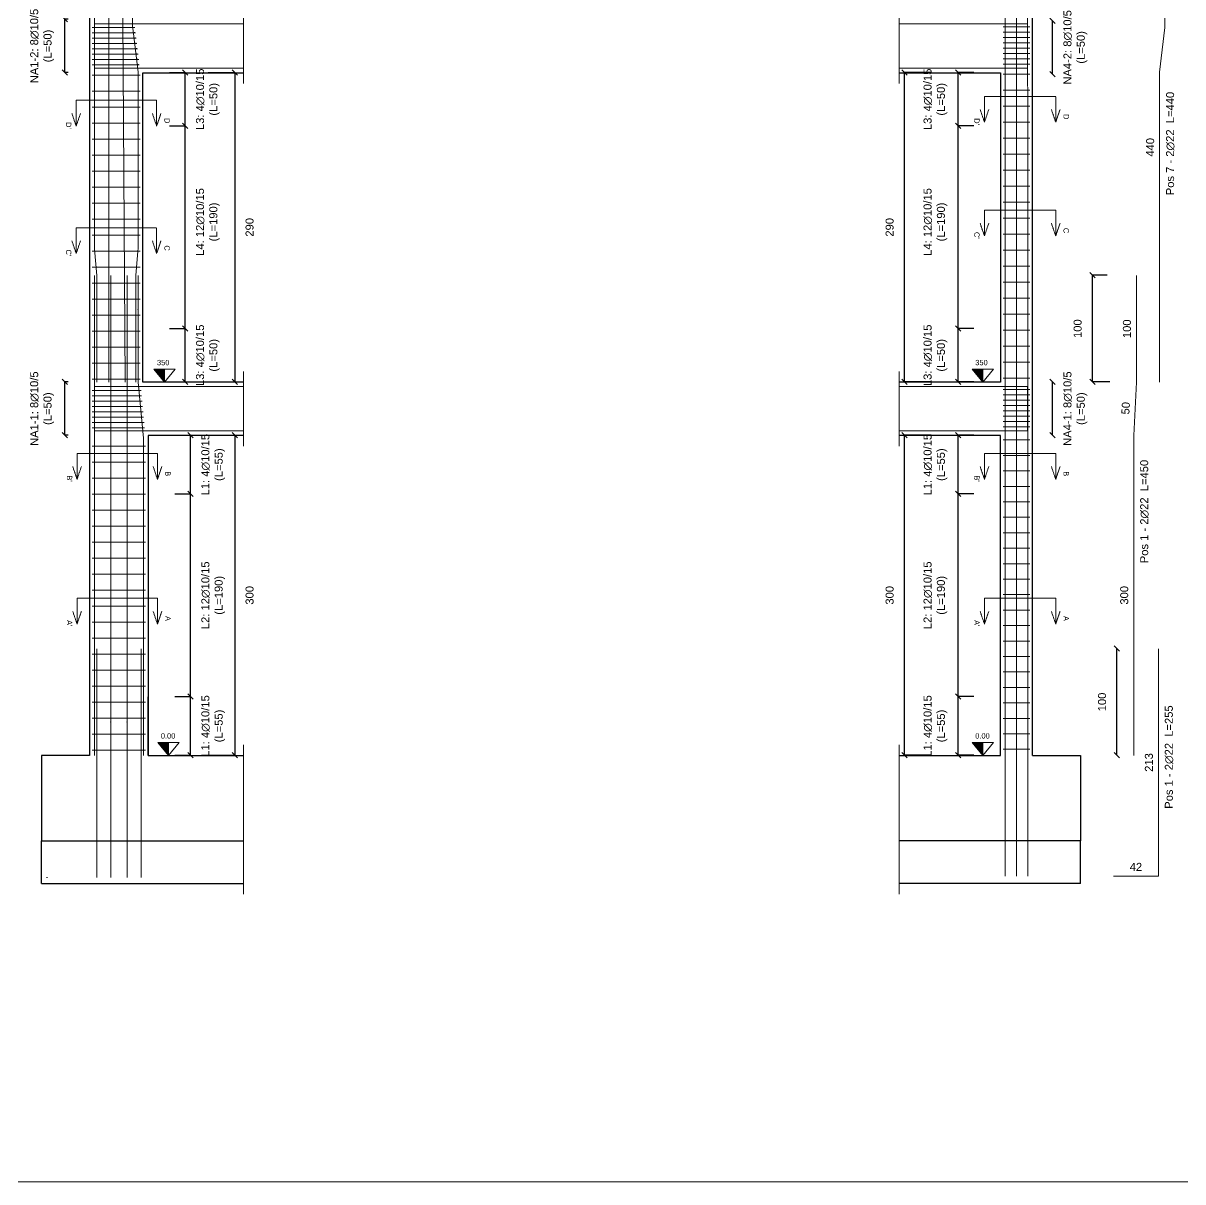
# Model space of a CAD drawing. Header units: millimetres. Extents: x -455371 to 117772, y -78417 to 116564.
# Drawn here: x -335922 to -325054, y 47891 to 58753 of the extents above; entities that cross this region are included whole.
import ezdxf

# ---------------------------------------------------------------- set-up
doc = ezdxf.new("R2010")
doc.units = ezdxf.units.MM
doc.linetypes.add('ACAD_ISO02W100', pattern=[15, 12, -3])
doc.layers.get('0').update_dxf_attribs({"color": 255})
for name, color, linetype, lineweight in [('armature', 5, 'Continuous', 18), ('Cls', 7, 'Continuous', 25), ('quote', 5, 'Continuous', 15), ('Scritte', 7, 'Continuous', 15), ('staffe', 10, 'Continuous', 15), ('tratteggio 1 a 50', 230, 'ACAD_ISO02W100', 15)]:
    doc.layers.add(name, color=color, linetype=linetype, lineweight=lineweight)
doc.layers.add('RETINI', color=253, linetype='Continuous')
doc.styles.get("Standard").update_dxf_attribs({"font": 'arial.ttf'})
doc.dimstyles.new('per distinte 1 a 50', dxfattribs={"dimtxt": 75, "dimasz": 150, "dimexe": 0.18, "dimexo": 250, "dimgap": 50, "dimtad": 1, "dimdec": 0, "dimlfac": 0.1, "dimzin": 0, "dimdsep": 46, "dimtxsty": 'Standard', "dimblk": 'NONE', "dimcen": 0, "dimse1": 1, "dimse2": 1, "dimsd1": 1, "dimsd2": 1, "dimadec": 0, "dimazin": 0, "dimtfac": 1, "dimtdec": 0, "dimtix": 1, "dimtofl": 0, "dimtmove": 0, "dimatfit": 3, "dimldrblk": 'NONE', "dimfxl": 250, "dimfxlon": 1, "dimtolj": 1, "dimtzin": 0, "dimarcsym": 2})
doc.dimstyles.new('scala1 a 50', dxfattribs={"dimtxt": 75, "dimasz": 50, "dimexe": 0.18, "dimexo": 250, "dimgap": 100, "dimtad": 2, "dimdec": 0, "dimlfac": 0.1, "dimzin": 0, "dimdsep": 46, "dimtxsty": 'Standard', "dimblk": 'OBLIQUE', "dimcen": -100, "dimadec": 0, "dimazin": 0, "dimtfac": 1, "dimtdec": 0, "dimtofl": 0, "dimtmove": 0, "dimatfit": 3, "dimfxl": 250, "dimfxlon": 1, "dimtolj": 1, "dimtzin": 0, "dimarcsym": 0})

# ---------------------------------------------------------------- blocks, each defined once
blk = doc.blocks.new('*D1590')
at = {"layer": 'Defpoints', "color": 0, "transparency": 16777216}
for p in [(-325283, 52889), (-325283, 50756), (-325283, 50756)]:
    blk.add_point(p, dxfattribs=at)
at = {"layer": 'quote', "color": 0, "transparency": 16777216, "insert": (-325371, 51822), "char_height": 75, "attachment_point": 5, "rotation": 90}
blk.add_mtext('\\A1;213', dxfattribs=at)
blk = doc.blocks.new('_None')
blk = doc.blocks.new('*D1591')
at = {"layer": 'Defpoints', "color": 0, "transparency": 16777216}
for p in [(-325703, 50756), (-325283, 50756), (-325283, 50756)]:
    blk.add_point(p, dxfattribs=at)
at = {"layer": 'quote', "color": 0, "transparency": 16777216, "insert": (-325493, 50843), "char_height": 75, "attachment_point": 5}
blk.add_mtext('\\A1;42', dxfattribs=at)
blk = doc.blocks.new('*D1560')
at = {"layer": 'Defpoints', "color": 0, "transparency": 16777216}
for p in [(-325513, 54889), (-325513, 51889), (-325513, 51889)]:
    blk.add_point(p, dxfattribs=at)
at = {"layer": 'quote', "color": 0, "transparency": 16777216, "insert": (-325602, 53389), "char_height": 75, "attachment_point": 5, "rotation": 90}
blk.add_mtext('\\A1;300', dxfattribs=at)
blk = doc.blocks.new('*D1562')
at = {"layer": 'Defpoints', "color": 0, "transparency": 16777216}
for p in [(-325271, 59789), (-325271, 55389), (-325271, 55389)]:
    blk.add_point(p, dxfattribs=at)
at = {"layer": 'quote', "color": 0, "transparency": 16777216, "insert": (-325359, 57589), "char_height": 75, "attachment_point": 5, "rotation": 90}
blk.add_mtext('\\A1;440', dxfattribs=at)
blk = doc.blocks.new('_Oblique')
at = {"color": 0, "linetype": 'ByBlock', "lineweight": -2}
blk.add_line((-0.5, -0.5), (0.5, 0.5), dxfattribs=at)
blk = doc.blocks.new('*D1608')
at = {"layer": 'Defpoints', "color": 0, "transparency": 16777216}
for p in [(-325901, 56389), (-325513, 56389), (-325488, 55389)]:
    blk.add_point(p, dxfattribs=at)
at = {"layer": 'quote', "color": 0, "lineweight": -2, "transparency": 16777216}
for p, q in [((-325763, 56389), (-325901, 56389)), ((-325901, 55389), (-325901, 56389)), ((-325738, 55389), (-325901, 55389))]:
    blk.add_line(p, q, dxfattribs=at)
at = {"layer": 'quote', "color": 0, "lineweight": -2, "transparency": 16777216, "xscale": 50, "yscale": 50, "zscale": 50}
for p, rotation in [((-325901, 56389), 90), ((-325901, 55389), 270)]:
    blk.add_blockref('_Oblique', p, dxfattribs=dict(at, rotation=rotation))
at = {"layer": 'quote', "color": 0, "transparency": 16777216, "insert": (-326039, 55889), "char_height": 75, "attachment_point": 5, "rotation": 90}
blk.add_mtext('\\A1;100', dxfattribs=at)
blk = doc.blocks.new('*D1652')
at = {"layer": 'Defpoints', "color": 0, "transparency": 16777216}
for p in [(-334800, 58289), (-334800, 55389), (-333938, 55389)]:
    blk.add_point(p, dxfattribs=at)
at = {"layer": 'quote', "color": 0, "lineweight": -2, "transparency": 16777216}
for p, q in [((-334188, 58289), (-333938, 58289)), ((-333938, 58289), (-333938, 55389)), ((-334188, 55389), (-333938, 55389))]:
    blk.add_line(p, q, dxfattribs=at)
at = {"layer": 'quote', "color": 0, "lineweight": -2, "transparency": 16777216, "xscale": 50, "yscale": 50, "zscale": 50}
for p, rotation in [((-333938, 58289), 90), ((-333938, 55389), 270)]:
    blk.add_blockref('_Oblique', p, dxfattribs=dict(at, rotation=rotation))
at = {"layer": 'quote', "color": 0, "transparency": 16777216, "insert": (-333800, 56839), "char_height": 75, "attachment_point": 5, "rotation": 90}
blk.add_mtext('\\A1;290', dxfattribs=at)
blk = doc.blocks.new('*D1653')
at = {"layer": 'Defpoints', "color": 0, "transparency": 16777216}
for p in [(-334750, 54889), (-334750, 51889), (-333939, 51889)]:
    blk.add_point(p, dxfattribs=at)
at = {"layer": 'quote', "color": 0, "lineweight": -2, "transparency": 16777216}
for p, q in [((-334189, 54889), (-333938, 54889)), ((-333939, 54889), (-333939, 51889)), ((-334189, 51889), (-333938, 51889))]:
    blk.add_line(p, q, dxfattribs=at)
at = {"layer": 'quote', "color": 0, "lineweight": -2, "transparency": 16777216, "xscale": 50, "yscale": 50, "zscale": 50}
for p, rotation in [((-333939, 54889), 90), ((-333939, 51889), 270)]:
    blk.add_blockref('_Oblique', p, dxfattribs=dict(at, rotation=rotation))
at = {"layer": 'quote', "color": 0, "transparency": 16777216, "insert": (-333800, 53389), "char_height": 75, "attachment_point": 5, "rotation": 90}
blk.add_mtext('\\A1;300', dxfattribs=at)
blk = doc.blocks.new('*D1664')
at = {"layer": 'Defpoints', "color": 0, "transparency": 16777216}
for p in [(-327663, 58289), (-326763, 58289), (-326763, 55389)]:
    blk.add_point(p, dxfattribs=at)
at = {"layer": 'quote', "color": 0, "lineweight": -2, "transparency": 16777216}
for p, q in [((-327413, 58289), (-327663, 58289)), ((-327663, 55389), (-327663, 58289)), ((-327413, 55389), (-327663, 55389))]:
    blk.add_line(p, q, dxfattribs=at)
at = {"layer": 'quote', "color": 0, "lineweight": -2, "transparency": 16777216, "xscale": 50, "yscale": 50, "zscale": 50}
for p, rotation in [((-327663, 58289), 90), ((-327663, 55389), 270)]:
    blk.add_blockref('_Oblique', p, dxfattribs=dict(at, rotation=rotation))
at = {"layer": 'quote', "color": 0, "transparency": 16777216, "insert": (-327801, 56839), "char_height": 75, "attachment_point": 5, "rotation": 90}
blk.add_mtext('\\A1;290', dxfattribs=at)
blk = doc.blocks.new('*D1665')
at = {"layer": 'Defpoints', "color": 0, "transparency": 16777216}
for p in [(-327663, 54889), (-326763, 54889), (-326763, 51889)]:
    blk.add_point(p, dxfattribs=at)
at = {"layer": 'quote', "color": 0, "lineweight": -2, "transparency": 16777216}
for p, q in [((-327413, 54889), (-327663, 54889)), ((-327663, 51889), (-327663, 54889)), ((-327413, 51889), (-327663, 51889))]:
    blk.add_line(p, q, dxfattribs=at)
at = {"layer": 'quote', "color": 0, "lineweight": -2, "transparency": 16777216, "xscale": 50, "yscale": 50, "zscale": 50}
for p, rotation in [((-327663, 54889), 90), ((-327663, 51889), 270)]:
    blk.add_blockref('_Oblique', p, dxfattribs=dict(at, rotation=rotation))
at = {"layer": 'quote', "color": 0, "transparency": 16777216, "insert": (-327801, 53389), "char_height": 75, "attachment_point": 5, "rotation": 90}
blk.add_mtext('\\A1;300', dxfattribs=at)
blk = doc.blocks.new('*D1702')
at = {"layer": 'Defpoints', "color": 0, "transparency": 16777216}
for p in [(-327159, 52439), (-326763, 52439), (-326763, 51889)]:
    blk.add_point(p, dxfattribs=at)
at = {"layer": 'quote', "color": 0, "lineweight": -2, "transparency": 16777216}
for p, q in [((-327013, 52439), (-327159, 52439)), ((-327159, 51889), (-327159, 52439)), ((-327013, 51889), (-327159, 51889))]:
    blk.add_line(p, q, dxfattribs=at)
at = {"layer": 'quote', "color": 0, "lineweight": -2, "transparency": 16777216, "xscale": 50, "yscale": 50, "zscale": 50}
for p, rotation in [((-327159, 52439), 90), ((-327159, 51889), 270)]:
    blk.add_blockref('_Oblique', p, dxfattribs=dict(at, rotation=rotation))
at = {"layer": 'quote', "color": 0, "transparency": 16777216, "insert": (-327372, 52164), "char_height": 75, "attachment_point": 5, "rotation": 90}
blk.add_mtext('\\A1;L1: {\\A0;4∅10/15} \\P(L=55)', dxfattribs=at)
blk = doc.blocks.new('*D1691')
at = {"layer": 'Defpoints', "color": 0, "transparency": 16777216}
for p in [(-327159, 54339), (-326763, 54339), (-326763, 52439)]:
    blk.add_point(p, dxfattribs=at)
at = {"layer": 'quote', "color": 0, "lineweight": -2, "transparency": 16777216}
for p, q in [((-327013, 54339), (-327159, 54339)), ((-327159, 52439), (-327159, 54339)), ((-327013, 52439), (-327159, 52439))]:
    blk.add_line(p, q, dxfattribs=at)
at = {"layer": 'quote', "color": 0, "lineweight": -2, "transparency": 16777216, "xscale": 50, "yscale": 50, "zscale": 50}
for p, rotation in [((-327159, 54339), 90), ((-327159, 52439), 270)]:
    blk.add_blockref('_Oblique', p, dxfattribs=dict(at, rotation=rotation))
at = {"layer": 'quote', "color": 0, "transparency": 16777216, "insert": (-327372, 53389), "char_height": 75, "attachment_point": 5, "rotation": 90}
blk.add_mtext('\\A1;L2: {\\A0;12∅10/15} \\P(L=190)', dxfattribs=at)
blk = doc.blocks.new('*D1692')
at = {"layer": 'Defpoints', "color": 0, "transparency": 16777216}
for p in [(-327159, 54889), (-326763, 54889), (-326763, 54339)]:
    blk.add_point(p, dxfattribs=at)
at = {"layer": 'quote', "color": 0, "lineweight": -2, "transparency": 16777216}
for p, q in [((-327013, 54889), (-327159, 54889)), ((-327159, 54339), (-327159, 54889)), ((-327013, 54339), (-327159, 54339))]:
    blk.add_line(p, q, dxfattribs=at)
at = {"layer": 'quote', "color": 0, "lineweight": -2, "transparency": 16777216, "xscale": 50, "yscale": 50, "zscale": 50}
for p, rotation in [((-327159, 54889), 90), ((-327159, 54339), 270)]:
    blk.add_blockref('_Oblique', p, dxfattribs=dict(at, rotation=rotation))
at = {"layer": 'quote', "color": 0, "transparency": 16777216, "insert": (-327372, 54614), "char_height": 75, "attachment_point": 5, "rotation": 90}
blk.add_mtext('\\A1;L1: {\\A0;4∅10/15} \\P(L=55)', dxfattribs=at)
blk = doc.blocks.new('*D1696')
at = {"layer": 'Defpoints', "color": 0, "transparency": 16777216}
for p in [(-327159, 55889), (-326763, 55889), (-326763, 55389)]:
    blk.add_point(p, dxfattribs=at)
at = {"layer": 'quote', "color": 0, "lineweight": -2, "transparency": 16777216}
for p, q in [((-327013, 55889), (-327159, 55889)), ((-327159, 55389), (-327159, 55889)), ((-327013, 55389), (-327159, 55389))]:
    blk.add_line(p, q, dxfattribs=at)
at = {"layer": 'quote', "color": 0, "lineweight": -2, "transparency": 16777216, "xscale": 50, "yscale": 50, "zscale": 50}
for p, rotation in [((-327159, 55889), 90), ((-327159, 55389), 270)]:
    blk.add_blockref('_Oblique', p, dxfattribs=dict(at, rotation=rotation))
at = {"layer": 'quote', "color": 0, "transparency": 16777216, "insert": (-327372, 55639), "char_height": 75, "attachment_point": 5, "rotation": 90}
blk.add_mtext('\\A1;L3: {\\A0;4∅10/15} \\P(L=50)', dxfattribs=at)
blk = doc.blocks.new('*D1697')
at = {"layer": 'Defpoints', "color": 0, "transparency": 16777216}
for p in [(-327159, 57789), (-326763, 57789), (-326763, 55889)]:
    blk.add_point(p, dxfattribs=at)
at = {"layer": 'quote', "color": 0, "lineweight": -2, "transparency": 16777216}
for p, q in [((-327013, 57789), (-327159, 57789)), ((-327159, 55889), (-327159, 57789)), ((-327013, 55889), (-327159, 55889))]:
    blk.add_line(p, q, dxfattribs=at)
at = {"layer": 'quote', "color": 0, "lineweight": -2, "transparency": 16777216, "xscale": 50, "yscale": 50, "zscale": 50}
for p, rotation in [((-327159, 57789), 90), ((-327159, 55889), 270)]:
    blk.add_blockref('_Oblique', p, dxfattribs=dict(at, rotation=rotation))
at = {"layer": 'quote', "color": 0, "transparency": 16777216, "insert": (-327372, 56889), "char_height": 75, "attachment_point": 5, "rotation": 90}
blk.add_mtext('\\A1;L4: {\\A0;12∅10/15} \\P(L=190)', dxfattribs=at)
blk = doc.blocks.new('*D1698')
at = {"layer": 'Defpoints', "color": 0, "transparency": 16777216}
for p in [(-327159, 58289), (-326763, 58289), (-326763, 57789)]:
    blk.add_point(p, dxfattribs=at)
at = {"layer": 'quote', "color": 0, "lineweight": -2, "transparency": 16777216}
for p, q in [((-327013, 58289), (-327159, 58289)), ((-327159, 57789), (-327159, 58289)), ((-327013, 57789), (-327159, 57789))]:
    blk.add_line(p, q, dxfattribs=at)
at = {"layer": 'quote', "color": 0, "lineweight": -2, "transparency": 16777216, "xscale": 50, "yscale": 50, "zscale": 50}
for p, rotation in [((-327159, 58289), 90), ((-327159, 57789), 270)]:
    blk.add_blockref('_Oblique', p, dxfattribs=dict(at, rotation=rotation))
at = {"layer": 'quote', "color": 0, "transparency": 16777216, "insert": (-327372, 58039), "char_height": 75, "attachment_point": 5, "rotation": 90}
blk.add_mtext('\\A1;L3: {\\A0;4∅10/15} \\P(L=50)', dxfattribs=at)
blk = doc.blocks.new('*D1726')
at = {"layer": 'Defpoints', "color": 0, "transparency": 16777216}
for p in [(-334750, 52439), (-334354, 52439), (-334750, 51889)]:
    blk.add_point(p, dxfattribs=at)
at = {"layer": 'quote', "color": 0, "lineweight": -2, "transparency": 16777216}
for p, q in [((-334500, 52439), (-334354, 52439)), ((-334354, 51889), (-334354, 52439)), ((-334500, 51889), (-334354, 51889))]:
    blk.add_line(p, q, dxfattribs=at)
at = {"layer": 'quote', "color": 0, "lineweight": -2, "transparency": 16777216, "xscale": 50, "yscale": 50, "zscale": 50}
for p, rotation in [((-334354, 52439), 90), ((-334354, 51889), 270)]:
    blk.add_blockref('_Oblique', p, dxfattribs=dict(at, rotation=rotation))
at = {"layer": 'quote', "color": 0, "transparency": 16777216, "insert": (-334141, 52164), "char_height": 75, "attachment_point": 5, "rotation": 90}
blk.add_mtext('\\A1;L1: {\\A0;4∅10/15} \\P(L=55)', dxfattribs=at)
blk = doc.blocks.new('*D1715')
at = {"layer": 'Defpoints', "color": 0, "transparency": 16777216}
for p in [(-334750, 54339), (-334354, 54339), (-334750, 52439)]:
    blk.add_point(p, dxfattribs=at)
at = {"layer": 'quote', "color": 0, "lineweight": -2, "transparency": 16777216}
for p, q in [((-334500, 54339), (-334354, 54339)), ((-334354, 52439), (-334354, 54339)), ((-334500, 52439), (-334354, 52439))]:
    blk.add_line(p, q, dxfattribs=at)
at = {"layer": 'quote', "color": 0, "lineweight": -2, "transparency": 16777216, "xscale": 50, "yscale": 50, "zscale": 50}
for p, rotation in [((-334354, 54339), 90), ((-334354, 52439), 270)]:
    blk.add_blockref('_Oblique', p, dxfattribs=dict(at, rotation=rotation))
at = {"layer": 'quote', "color": 0, "transparency": 16777216, "insert": (-334141, 53389), "char_height": 75, "attachment_point": 5, "rotation": 90}
blk.add_mtext('\\A1;L2: {\\A0;12∅10/15} \\P(L=190)', dxfattribs=at)
blk = doc.blocks.new('*D1716')
at = {"layer": 'Defpoints', "color": 0, "transparency": 16777216}
for p in [(-334750, 54889), (-334354, 54889), (-334750, 54339)]:
    blk.add_point(p, dxfattribs=at)
at = {"layer": 'quote', "color": 0, "lineweight": -2, "transparency": 16777216}
for p, q in [((-334500, 54889), (-334354, 54889)), ((-334354, 54339), (-334354, 54889)), ((-334500, 54339), (-334354, 54339))]:
    blk.add_line(p, q, dxfattribs=at)
at = {"layer": 'quote', "color": 0, "lineweight": -2, "transparency": 16777216, "xscale": 50, "yscale": 50, "zscale": 50}
for p, rotation in [((-334354, 54889), 90), ((-334354, 54339), 270)]:
    blk.add_blockref('_Oblique', p, dxfattribs=dict(at, rotation=rotation))
at = {"layer": 'quote', "color": 0, "transparency": 16777216, "insert": (-334141, 54614), "char_height": 75, "attachment_point": 5, "rotation": 90}
blk.add_mtext('\\A1;L1: {\\A0;4∅10/15} \\P(L=55)', dxfattribs=at)
blk = doc.blocks.new('*D1720')
at = {"layer": 'Defpoints', "color": 0, "transparency": 16777216}
for p in [(-334800, 55889), (-334404, 55889), (-334800, 55389)]:
    blk.add_point(p, dxfattribs=at)
at = {"layer": 'quote', "color": 0, "lineweight": -2, "transparency": 16777216}
for p, q in [((-334550, 55889), (-334404, 55889)), ((-334404, 55389), (-334404, 55889)), ((-334550, 55389), (-334404, 55389))]:
    blk.add_line(p, q, dxfattribs=at)
at = {"layer": 'quote', "color": 0, "lineweight": -2, "transparency": 16777216, "xscale": 50, "yscale": 50, "zscale": 50}
for p, rotation in [((-334404, 55889), 90), ((-334404, 55389), 270)]:
    blk.add_blockref('_Oblique', p, dxfattribs=dict(at, rotation=rotation))
at = {"layer": 'quote', "color": 0, "transparency": 16777216, "insert": (-334191, 55639), "char_height": 75, "attachment_point": 5, "rotation": 90}
blk.add_mtext('\\A1;L3: {\\A0;4∅10/15} \\P(L=50)', dxfattribs=at)
blk = doc.blocks.new('*D1721')
at = {"layer": 'Defpoints', "color": 0, "transparency": 16777216}
for p in [(-334800, 57789), (-334404, 57789), (-334800, 55889)]:
    blk.add_point(p, dxfattribs=at)
at = {"layer": 'quote', "color": 0, "lineweight": -2, "transparency": 16777216}
for p, q in [((-334550, 57789), (-334404, 57789)), ((-334404, 55889), (-334404, 57789)), ((-334550, 55889), (-334404, 55889))]:
    blk.add_line(p, q, dxfattribs=at)
at = {"layer": 'quote', "color": 0, "lineweight": -2, "transparency": 16777216, "xscale": 50, "yscale": 50, "zscale": 50}
for p, rotation in [((-334404, 57789), 90), ((-334404, 55889), 270)]:
    blk.add_blockref('_Oblique', p, dxfattribs=dict(at, rotation=rotation))
at = {"layer": 'quote', "color": 0, "transparency": 16777216, "insert": (-334191, 56889), "char_height": 75, "attachment_point": 5, "rotation": 90}
blk.add_mtext('\\A1;L4: {\\A0;12∅10/15} \\P(L=190)', dxfattribs=at)
blk = doc.blocks.new('*D1722')
at = {"layer": 'Defpoints', "color": 0, "transparency": 16777216}
for p in [(-334800, 58289), (-334404, 58289), (-334800, 57789)]:
    blk.add_point(p, dxfattribs=at)
at = {"layer": 'quote', "color": 0, "lineweight": -2, "transparency": 16777216}
for p, q in [((-334550, 58289), (-334404, 58289)), ((-334404, 57789), (-334404, 58289)), ((-334550, 57789), (-334404, 57789))]:
    blk.add_line(p, q, dxfattribs=at)
at = {"layer": 'quote', "color": 0, "lineweight": -2, "transparency": 16777216, "xscale": 50, "yscale": 50, "zscale": 50}
for p, rotation in [((-334404, 58289), 90), ((-334404, 57789), 270)]:
    blk.add_blockref('_Oblique', p, dxfattribs=dict(at, rotation=rotation))
at = {"layer": 'quote', "color": 0, "transparency": 16777216, "insert": (-334191, 58039), "char_height": 75, "attachment_point": 5, "rotation": 90}
blk.add_mtext('\\A1;L3: {\\A0;4∅10/15} \\P(L=50)', dxfattribs=at)
blk = doc.blocks.new('*D2295')
at = {"layer": 'Defpoints', "color": 0, "transparency": 16777216}
for p in [(-325488, 55389), (-325488, 55389), (-325513, 54889)]:
    blk.add_point(p, dxfattribs=at)
at = {"layer": 'quote', "color": 0, "transparency": 16777216, "insert": (-325589, 55143), "char_height": 75, "attachment_point": 5, "rotation": 87.1376}
blk.add_mtext('\\A1;50', dxfattribs=at)
blk = doc.blocks.new('*D2296')
at = {"layer": 'Defpoints', "color": 0, "transparency": 16777216}
for p in [(-325488, 56389), (-325488, 56389), (-325488, 55387)]:
    blk.add_point(p, dxfattribs=at)
at = {"layer": 'quote', "color": 0, "transparency": 16777216, "insert": (-325577, 55888), "char_height": 75, "attachment_point": 5, "rotation": 90}
blk.add_mtext('\\A1;100', dxfattribs=at)
blk = doc.blocks.new('*D2297')
at = {"layer": 'Defpoints', "color": 0, "transparency": 16777216}
for p in [(-325672, 52889), (-325513, 52889), (-325513, 51889)]:
    blk.add_point(p, dxfattribs=at)
at = {"layer": 'quote', "color": 0, "lineweight": -2, "transparency": 16777216}
for p, q in [((-325672, 52889), (-325672, 52889)), ((-325672, 51889), (-325672, 52889)), ((-325672, 51889), (-325672, 51889))]:
    blk.add_line(p, q, dxfattribs=at)
at = {"layer": 'quote', "color": 0, "lineweight": -2, "transparency": 16777216, "xscale": 50, "yscale": 50, "zscale": 50}
for p, rotation in [((-325672, 52889), 90), ((-325672, 51889), 270)]:
    blk.add_blockref('_Oblique', p, dxfattribs=dict(at, rotation=rotation))
at = {"layer": 'quote', "color": 0, "transparency": 16777216, "insert": (-325810, 52389), "char_height": 75, "attachment_point": 5, "rotation": 90}
blk.add_mtext('\\A1;100', dxfattribs=at)
blk = doc.blocks.new('*U3070')
at = {"layer": 'staffe'}
blk.add_lwpolyline([(-125, 0), (125, 0)], dxfattribs=at)
blk = doc.blocks.new('*U3071')
at = {"layer": 'staffe', "color": 0, "linetype": 'ByBlock', "lineweight": -2, "transparency": 16777216}
for p in [(0, 350), (0, 300), (0, 250), (0, 200), (0, 150), (0, 100), (0, 50), (0, 0)]:
    blk.add_blockref('*U3070', p, dxfattribs=at)
blk = doc.blocks.new('*U3056')
at = {"layer": 'staffe'}
blk.add_lwpolyline([(-125, 0), (125, 0)], dxfattribs=at)
blk = doc.blocks.new('*U3057')
at = {"layer": 'staffe', "color": 0, "linetype": 'ByBlock', "lineweight": -2, "transparency": 16777216}
for p in [(0, 350), (0, 300), (0, 250), (0, 200), (0, 150), (0, 100), (0, 50), (0, 0)]:
    blk.add_blockref('*U3056', p, dxfattribs=at)
blk = doc.blocks.new('*U3062')
at = {"layer": 'staffe'}
blk.add_lwpolyline([(-125, 0), (125, 0)], dxfattribs=at)
blk = doc.blocks.new('*U3063')
at = {"layer": 'staffe', "color": 0, "linetype": 'ByBlock', "lineweight": -2, "transparency": 16777216}
for p in [(0, 2900), (0, 2755), (0, 2610), (0, 2465), (0, 2320), (0, 2175), (0, 2030), (0, 1885), (0, 1740), (0, 1595), (0, 1450), (0, 1305), (0, 1160), (0, 1015), (0, 870), (0, 725), (0, 580), (0, 435), (0, 290), (0, 145), (0, 0)]:
    blk.add_blockref('*U3062', p, dxfattribs=at)
blk = doc.blocks.new('*U3064')
at = {"layer": 'staffe'}
blk.add_lwpolyline([(-125, 0), (125, 0)], dxfattribs=at)
blk = doc.blocks.new('*U3065')
at = {"layer": 'staffe', "color": 0, "linetype": 'ByBlock', "lineweight": -2, "transparency": 16777216}
for p in [(0, 2850), (0, 2700), (0, 2550), (0, 2400), (0, 2250), (0, 2100), (0, 1950), (0, 1800), (0, 1650), (0, 1500), (0, 1350), (0, 1200), (0, 1050), (0, 900), (0, 750), (0, 600), (0, 450), (0, 300), (0, 150), (0, 0)]:
    blk.add_blockref('*U3064', p, dxfattribs=at)
blk = doc.blocks.new('*U3078')
at = {"layer": 'staffe'}
blk.add_lwpolyline([(-225, 0), (225, 0)], dxfattribs=at)
blk = doc.blocks.new('*U3079')
at = {"layer": 'staffe', "color": 0, "linetype": 'ByBlock', "lineweight": -2, "transparency": 16777216}
for p in [(0, 0), (0, -150), (0, -300), (0, -450), (0, -600), (0, -750), (0, -900), (0, -1050), (0, -1200), (0, -1350), (0, -1500), (0, -1650), (0, -1800), (0, -1950), (0, -2100), (0, -2250), (0, -2400), (0, -2550), (0, -2700), (0, -2850)]:
    blk.add_blockref('*U3078', p, dxfattribs=at)
blk = doc.blocks.new('*U3080')
at = {"layer": 'staffe'}
blk.add_lwpolyline([(-250, 0), (250, 0)], dxfattribs=at)
blk = doc.blocks.new('*U3081')
at = {"layer": 'staffe', "color": 0, "linetype": 'ByBlock', "lineweight": -2, "transparency": 16777216}
for p in [(0, 0), (0, -150), (0, -300), (0, -450), (0, -600), (0, -750), (0, -900), (0, -1050), (0, -1200), (0, -1350), (0, -1500), (0, -1650), (0, -1800), (0, -1950), (0, -2100), (0, -2250), (0, -2400), (0, -2550), (0, -2700), (0, -2850)]:
    blk.add_blockref('*U3080', p, dxfattribs=at)
blk = doc.blocks.new('*D3133')
at = {"layer": 'Defpoints', "color": 0, "transparency": 16777216}
for p in [(-335532, 58789), (-335250, 58789), (-335250, 58289)]:
    blk.add_point(p, dxfattribs=at)
at = {"layer": 'quote', "color": 0, "lineweight": -2, "transparency": 16777216}
for p, q in [((-335500, 58789), (-335532, 58789)), ((-335532, 58289), (-335532, 58789)), ((-335500, 58289), (-335532, 58289))]:
    blk.add_line(p, q, dxfattribs=at)
at = {"layer": 'quote', "color": 0, "lineweight": -2, "transparency": 16777216, "xscale": 50, "yscale": 50, "zscale": 50}
for p, rotation in [((-335532, 58789), 90), ((-335532, 58289), 270)]:
    blk.add_blockref('_Oblique', p, dxfattribs=dict(at, rotation=rotation))
at = {"layer": 'quote', "color": 0, "transparency": 16777216, "insert": (-335745, 58539), "char_height": 75, "attachment_point": 5, "rotation": 90}
blk.add_mtext('\\A1;NA1-2: {\\A0;8∅10/5} \\P(L=50)', dxfattribs=at)
blk = doc.blocks.new('*D3134')
at = {"layer": 'Defpoints', "color": 0, "transparency": 16777216}
for p in [(-335532, 55389), (-335250, 55389), (-335250, 54889)]:
    blk.add_point(p, dxfattribs=at)
at = {"layer": 'quote', "color": 0, "lineweight": -2, "transparency": 16777216}
for p, q in [((-335500, 55389), (-335532, 55389)), ((-335532, 54889), (-335532, 55389)), ((-335500, 54889), (-335532, 54889))]:
    blk.add_line(p, q, dxfattribs=at)
at = {"layer": 'quote', "color": 0, "lineweight": -2, "transparency": 16777216, "xscale": 50, "yscale": 50, "zscale": 50}
for p, rotation in [((-335532, 55389), 90), ((-335532, 54889), 270)]:
    blk.add_blockref('_Oblique', p, dxfattribs=dict(at, rotation=rotation))
at = {"layer": 'quote', "color": 0, "transparency": 16777216, "insert": (-335745, 55139), "char_height": 75, "attachment_point": 5, "rotation": 90}
blk.add_mtext('\\A1;NA1-1: {\\A0;8∅10/5} \\P(L=50)', dxfattribs=at)
blk = doc.blocks.new('*D3141')
at = {"layer": 'Defpoints', "color": 0, "transparency": 16777216}
for p in [(-326463, 58776), (-326274, 58776), (-326463, 58276)]:
    blk.add_point(p, dxfattribs=at)
at = {"layer": 'quote', "color": 0, "lineweight": -2, "transparency": 16777216}
for p, q in [((-326274, 58776), (-326274, 58776)), ((-326274, 58276), (-326274, 58776)), ((-326274, 58276), (-326274, 58276))]:
    blk.add_line(p, q, dxfattribs=at)
at = {"layer": 'quote', "color": 0, "lineweight": -2, "transparency": 16777216, "xscale": 50, "yscale": 50, "zscale": 50}
for p, rotation in [((-326274, 58776), 90), ((-326274, 58276), 270)]:
    blk.add_blockref('_Oblique', p, dxfattribs=dict(at, rotation=rotation))
at = {"layer": 'quote', "color": 0, "transparency": 16777216, "insert": (-326061, 58526), "char_height": 75, "attachment_point": 5, "rotation": 90}
blk.add_mtext('\\A1;NA4-2: {\\A0;8∅10/5} \\P(L=50)', dxfattribs=at)
blk = doc.blocks.new('*D3142')
at = {"layer": 'Defpoints', "color": 0, "transparency": 16777216}
for p in [(-326463, 55389), (-326274, 55389), (-326463, 54889)]:
    blk.add_point(p, dxfattribs=at)
at = {"layer": 'quote', "color": 0, "lineweight": -2, "transparency": 16777216}
for p, q in [((-326274, 55389), (-326274, 55389)), ((-326274, 54889), (-326274, 55389)), ((-326274, 54889), (-326274, 54889))]:
    blk.add_line(p, q, dxfattribs=at)
at = {"layer": 'quote', "color": 0, "lineweight": -2, "transparency": 16777216, "xscale": 50, "yscale": 50, "zscale": 50}
for p, rotation in [((-326274, 55389), 90), ((-326274, 54889), 270)]:
    blk.add_blockref('_Oblique', p, dxfattribs=dict(at, rotation=rotation))
at = {"layer": 'quote', "color": 0, "transparency": 16777216, "insert": (-326061, 55139), "char_height": 75, "attachment_point": 5, "rotation": 90}
blk.add_mtext('\\A1;NA4-1: {\\A0;8∅10/5} \\P(L=50)', dxfattribs=at)

msp = doc.modelspace()

# ---------------------------------------------------------------- hatches: boundary and pattern name
at = {"layer": 'RETINI'}
h = msp.add_hatch(color=256, dxfattribs=at)
h.dxf.hatch_style = 1
h.paths.add_polyline_path([(-334697.2, 55509.9), (-334597.2, 55388.5), (-334597.2, 55509.9)])
h = msp.add_hatch(color=256, dxfattribs=at)
h.dxf.hatch_style = 1
h.paths.add_polyline_path([(-327028.2, 55509.9), (-326928.2, 55388.5), (-326928.2, 55509.9)])
h = msp.add_hatch(color=256, dxfattribs=at)
h.dxf.hatch_style = 1
h.paths.add_polyline_path([(-334661.1, 52009.9), (-334561.1, 51888.5), (-334561.1, 52009.9)])
h = msp.add_hatch(color=256, dxfattribs=at)
h.dxf.hatch_style = 1
h.paths.add_polyline_path([(-327028.2, 52009.9), (-326928.2, 51888.5), (-326928.2, 52009.9)])

# ---------------------------------------------------------------- linework, layer by layer
at = {"layer": 'armature'}
msp.add_line((-325282.7, 50755.5), (-325282.7, 52888.5), dxfattribs=at)
for points in [[(-326717.2, 50755.5), (-326718.2, 65563.5)], [(-326612.2, 50755.5), (-326613.2, 65563.5)], [(-326507.2, 50755.5), (-326508.2, 65563.5)], [(-335231.7, 55388.5), (-335231.7, 56388.5), (-335254.1, 56635.1), (-335253.7, 59788.5)], [(-335119.4, 55388.5), (-335119.4, 59788.5)], [(-334994.7, 59788.5), (-334966, 55388.5)], [(-334867.6, 55388.5), (-334867.6, 56388.5), (-334848, 56614.2), (-334845.7, 56640.3), (-334844.1, 58292.6), (-334897.4, 58730), (-334895.7, 59788.5)], [(-325221.1, 59788.5), (-325221.5, 58713.5), (-325270.8, 58292.6), (-325270.8, 55388.5)], [(-333855.6, 58745.5), (-335254.5, 58745.5), (-335254.5, 58331.4), (-333855.6, 58331.4)], [(-327715, 58330.5), (-327715, 58330.5), (-327715, 58330.5), (-326507.9, 58330.6), (-326507.9, 58746.5), (-326507.9, 58746.5), (-326507.9, 58746.5), (-326507.9, 58746.5)], [(-326507.9, 58746.5), (-327715, 58746.5)], [(-335253.7, 51888.5), (-335253.7, 56388.5)], [(-335101.4, 56388.5), (-335101.4, 50744.5)], [(-334948, 56388.5), (-334948, 50744.5)], [(-334845.6, 56388.5), (-334845.7, 55388.5), (-334794.7, 54863.5), (-334795.7, 51888.5)], [(-325513.5, 51888.5), (-325513.5, 54888.5), (-325488.5, 55388.5), (-325488.5, 56388.5)], [(-333855.6, 55345.5), (-335254.5, 55345.5), (-335254.5, 54931.4), (-333855.6, 54931.4)], [(-327715, 54930.5), (-327715, 54930.5), (-327715, 54930.5), (-326507.9, 54930.6), (-326507.9, 55346.5), (-326507.9, 55346.5), (-326507.9, 55346.5), (-326507.9, 55346.5)], [(-326507.9, 55346.5), (-327715, 55346.5)], [(-335231.7, 50744.5), (-335231.7, 52888.5)], [(-334817.3, 50744.5), (-334817.3, 52888.5)], [(-325282.7, 50755.5), (-325702.7, 50755.5)]]:
    msp.add_lwpolyline(points, dxfattribs=at)
msp.add_lwpolyline([(-335703.7, 50744.5), (-335692.7, 50744.5)], close=True, dxfattribs=at)
for centre in [(-334873.8, 58667.5), (-334868, 58617.5), (-334862.1, 58567.5), (-334856.3, 58517.5), (-334850.5, 58467.5), (-334844.6, 58417.5), (-334838.8, 58367.5)]:
    msp.add_arc(centre, 5, 180, 193.34015, dxfattribs=at)
for p in [(-334845.7, 56069.7), (-335101.4, 52201.5), (-334948, 52201.5)]:
    msp.add_point(p, dxfattribs=at)
at = {"layer": 'Cls'}
for points in [[(-333855.6, 65588.5), (-334899.7, 65588.5), (-335299.7, 65588.5), (-335299.7, 56922.5), (-335299.7, 54888.5), (-335299.7, 54888.5), (-335299.7, 54888.5), (-335299.7, 51888.5), (-335299.7, 51888.5)], [(-326463.2, 51888.5), (-326463.2, 65588.5), (-326763.2, 65588.5), (-327715, 65588.5)], [(-334719.7, 55388.5), (-334799.7, 55388.5), (-334799.7, 56922.5), (-334799.7, 58288.5), (-333855.6, 58288.5)], [(-327715, 58288.5), (-326763.2, 58288.5), (-326763.2, 55388.5), (-327715, 55388.5)], [(-334799.7, 55407.7), (-334799.7, 55411.7)], [(-333855.6, 55388.5), (-334799.7, 55388.5)], [(-333855.6, 54888.5), (-334749.7, 54888.5), (-334749.7, 51888.5), (-334749.7, 52438.5), (-334749.7, 52438.5)], [(-327715, 51888.5), (-326763.2, 51888.5), (-326763.2, 54888.5), (-327715, 54888.5)], [(-335749.7, 51888.5), (-335749.7, 51088.5), (-335299.7, 51088.5)], [(-335299.7, 51888.5), (-335749.7, 51888.5)], [(-334749.7, 51888.5), (-333855.6, 51888.5)], [(-326013.2, 51888.5), (-326013.2, 51088.5), (-326463.2, 51088.5)], [(-326463.2, 51888.5), (-326013.2, 51888.5)], [(-335749.7, 50688.5), (-335749.7, 50688.5), (-335749.7, 51088.5), (-333855.6, 51088.5)], [(-326013.2, 50688.5), (-326013.2, 50688.5), (-326013.2, 51088.5), (-327715, 51088.5)], [(-335749.7, 50688.5), (-333855.6, 50688.5)], [(-335299.7, 50688.5), (-334521.1, 50688.5)], [(-326013.2, 50688.5), (-327715, 50688.5)]]:
    msp.add_lwpolyline(points, dxfattribs=at)
at = {"layer": 'quote'}
msp.add_lwpolyline([(-348520.9, 70223.3), (-296872.7, 70223.3), (-296872.7, 47890.5), (-348520.9, 47890.5)], close=True, dxfattribs=at)
for points in [[(-334597.2, 55388.5), (-334697.2, 55509.9), (-334497.2, 55509.9), (-334597.2, 55388.5)], [(-334597.2, 55388.5), (-334597.2, 55509.9)], [(-326928.2, 55388.5), (-327028.2, 55509.9), (-326828.2, 55509.9), (-326928.2, 55388.5)], [(-326928.2, 55388.5), (-326928.2, 55509.9)], [(-334561.1, 51888.5), (-334661.1, 52009.9), (-334461.1, 52009.9), (-334561.1, 51888.5)], [(-334561.1, 51888.5), (-334561.1, 52009.9)], [(-326928.2, 51888.5), (-327028.2, 52009.9), (-326828.2, 52009.9), (-326928.2, 51888.5)], [(-326928.2, 51888.5), (-326928.2, 52009.9)]]:
    msp.add_lwpolyline(points, dxfattribs=at)
at = {"layer": 'staffe'}
for points in [[(-335274.7, 58712.3), (-334874.6, 58712.3)], [(-335274.7, 58662.2), (-334868.8, 58662.3)], [(-335274.7, 58612.3), (-334863, 58612.5)], [(-335274.7, 58562.3), (-334857.1, 58562.3)], [(-335274.7, 58512.3), (-334851.3, 58512.3)], [(-335274.7, 58462.3), (-334845.5, 58462.4)], [(-335274.7, 58412.2), (-334839.6, 58412.3)], [(-335274.7, 58362.3), (-334833.8, 58362.1)], [(-335274.7, 55310.1), (-334817.2, 55309.5)], [(-335274.7, 55259.5), (-334812.4, 55259.5)], [(-335274.7, 55209.5), (-334807.6, 55209.5)], [(-335274.7, 55159.5), (-334802.9, 55159.5)], [(-335274.7, 55109.5), (-334798.1, 55109.5)], [(-335274.7, 55060), (-334793.4, 55059.5)], [(-335274.7, 55009.5), (-334788.6, 55009.5)], [(-335274.7, 54959.5), (-334783.8, 54959.5)]]:
    msp.add_lwpolyline(points, dxfattribs=at)
at = {"layer": 'tratteggio 1 a 50'}
for points in [[(-333855.6, 58888.5), (-333855.6, 58188.5)], [(-327712.8, 58888.5), (-327712.8, 58188.5)], [(-326285.1, 57943.9), (-326285.1, 57943.9), (-326244.7, 57824.3), (-326244.7, 58066.2), (-326912.6, 58066.2), (-326912.6, 57824.3)], [(-334711.5, 57907.4), (-334711.5, 57907.4), (-334671.1, 57787.9), (-334671.1, 58029.7), (-335425.1, 58029.7), (-335425.1, 57787.9)], [(-326872.2, 57943.9), (-326872.2, 57943.9), (-326912.6, 57824.3), (-326953, 57943.9), (-326953, 57943.9)], [(-335384.7, 57907.4), (-335384.7, 57907.4), (-335425.1, 57787.9), (-335465.5, 57907.4), (-335465.5, 57907.4)], [(-326285.1, 56877.3), (-326285.1, 56877.3), (-326244.7, 56757.8), (-326244.7, 56999.6), (-326912.6, 56999.6), (-326912.6, 56757.8)], [(-326872.2, 56877.3), (-326872.2, 56877.3), (-326912.6, 56757.8), (-326953, 56877.3), (-326953, 56877.3)], [(-334711.5, 56713), (-334711.5, 56713), (-334671.1, 56593.4), (-334671.1, 56835.3), (-335425.1, 56835.3), (-335425.1, 56593.4)], [(-335384.7, 56713), (-335384.7, 56713), (-335425.1, 56593.4), (-335465.5, 56713), (-335465.5, 56713)], [(-333855.6, 55488.5), (-333855.6, 54788.5)], [(-327712.8, 55488.5), (-327712.8, 54788.5)], [(-334703.6, 54595.7), (-334703.6, 54595.7), (-334663.2, 54476.1), (-334663.2, 54717.9), (-335417.1, 54717.9), (-335417.1, 54476.1)], [(-326285.1, 54595.7), (-326285.1, 54595.7), (-326244.7, 54476.1), (-326244.7, 54717.9), (-326912.6, 54717.9), (-326912.6, 54476.1)], [(-335376.8, 54595.7), (-335376.8, 54595.7), (-335417.1, 54476.1), (-335457.5, 54595.7), (-335457.5, 54595.7)], [(-326872.2, 54595.7), (-326872.2, 54595.7), (-326912.6, 54476.1), (-326953, 54595.7), (-326953, 54595.7)], [(-334703.6, 53238.8), (-334703.6, 53238.8), (-334663.2, 53119.2), (-334663.2, 53361.1), (-335417.1, 53361.1), (-335417.1, 53119.2)], [(-326285.1, 53238.8), (-326285.1, 53238.8), (-326244.7, 53119.2), (-326244.7, 53361.1), (-326912.6, 53361.1), (-326912.6, 53119.2)], [(-335376.8, 53238.8), (-335376.8, 53238.8), (-335417.1, 53119.2), (-335457.5, 53238.8), (-335457.5, 53238.8)], [(-326872.2, 53238.8), (-326872.2, 53238.8), (-326912.6, 53119.2), (-326953, 53238.8), (-326953, 53238.8)], [(-333855.6, 51988.5), (-333855.6, 50588.5)], [(-327712.8, 51988.5), (-327712.8, 50588.5)]]:
    msp.add_lwpolyline(points, dxfattribs=at)
for points in [[(-326244.7, 57824.3), (-326204.3, 57943.9), (-326204.3, 57943.9), (-326204.3, 57943.9)], [(-334671.1, 57787.9), (-334630.8, 57907.4), (-334630.8, 57907.4), (-334630.8, 57907.4)], [(-326244.7, 56757.8), (-326204.3, 56877.3), (-326204.3, 56877.3), (-326204.3, 56877.3)], [(-334671.1, 56593.4), (-334630.8, 56713), (-334630.8, 56713), (-334630.8, 56713)], [(-334663.2, 54476.1), (-334622.8, 54595.7), (-334622.8, 54595.7), (-334622.8, 54595.7)], [(-326244.7, 54476.1), (-326204.3, 54595.7), (-326204.3, 54595.7), (-326204.3, 54595.7)], [(-334663.2, 53119.2), (-334622.8, 53238.8), (-334622.8, 53238.8), (-334622.8, 53238.8)], [(-326244.7, 53119.2), (-326204.3, 53238.8), (-326204.3, 53238.8), (-326204.3, 53238.8)]]:
    msp.add_lwpolyline(points, close=True, dxfattribs=at)

# ---------------------------------------------------------------- block references
at = {"layer": 'staffe'}
for name, p in [('*U3071', (-326613.2, 58367.2)), ('*U3079', (-335049.7, 58264.2)), ('*U3065', (-326613.2, 55426.2)), ('*U3057', (-326613.2, 54967.2)), ('*U3081', (-335024.7, 54788.5)), ('*U3063', (-326613.2, 51945.4))]:
    msp.add_blockref(name, p, dxfattribs=at)

# ---------------------------------------------------------------- texts
at = {"layer": 'Scritte', "attachment_point": 1}
for s, width, insert, char_height, rotation in [('Pos 7 - 2∅22  L=440', 995.998, (-325210.3, 57139.9), 75, 90), ('D', 371.945, (-334548.1, 57864), 50, 270), ("D'", 371.945, (-326958.3, 57861.9), 50, 270), ('D', 371.945, (-326121.7, 57900.4), 50, 270), ("D'", 371.945, (-335470.8, 57825.5), 50, 270), ("C'", 371.945, (-326958.3, 56795.4), 50, 270), ('C', 371.945, (-326121.7, 56833.9), 50, 270), ("C'", 371.945, (-335470.8, 56631), 50, 270), ('C', 371.945, (-334548.1, 56669.5), 50, 270), ('Pos 1 - 2∅22  L=450', 995.998, (-325453, 53689.9), 75, 90), ("B'", 371.945, (-335462.8, 54513.7), 50, 270), ('B', 371.945, (-334540.2, 54552.2), 50, 270), ("B'", 371.945, (-326958.3, 54513.7), 50, 270), ('B', 371.945, (-326121.7, 54552.2), 50, 270), ("A'", 371.945, (-335462.8, 53156.8), 50, 270), ('A', 371.945, (-334540.2, 53195.3), 50, 270), ("A'", 371.945, (-326958.3, 53156.8), 50, 270), ('A', 371.945, (-326121.7, 53195.3), 50, 270), ('Pos 1 - 2∅22  L=255', 1174.173, (-325222.2, 51388), 75, 90)]:
    msp.add_mtext_dynamic_manual_height_columns(s, width=width, gutter_width=12.5, heights=[0], dxfattribs=dict(at, insert=insert, char_height=char_height, rotation=rotation))
at = {"layer": 'Scritte', "char_height": 50, "attachment_point": 1}
for s, insert in [('350', (-334667.9, 55596.1)), ('350', (-326998.9, 55596.1)), ('0.00', (-334631.8, 52096.1)), ('0.00', (-326998.9, 52096.1))]:
    msp.add_mtext_dynamic_manual_height_columns(s, width=147.198, gutter_width=12.5, heights=[0], dxfattribs=dict(at, insert=insert))

# ---------------------------------------------------------------- dimensions: what is measured, and where the dimension line sits
at = {"layer": 'quote'}
for base, p1, p2, dimstyle, picture, middle in [((-325270.8, 55388.5), (-325270.8, 59788.5), (-325270.8, 55388.5), 'per distinte 1 a 50', '*D1562', (-325359, 57588.5)), ((-333938.2, 55388.5), (-334799.7, 58288.5), (-334799.7, 55388.5), 'scala1 a 50', '*D1652', (-333799.9, 56838.5)), ((-327662.8, 58288.5), (-326763.2, 55388.5), (-326763.2, 58288.5), 'scala1 a 50', '*D1664', (-327801.1, 56838.5)), ((-325900.9, 56388.5), (-325488.5, 55388.5), (-325513.5, 56388.5), 'scala1 a 50', '*D1608', (-326039.2, 55888.5)), ((-333938.7, 51888.5), (-334749.7, 54888.5), (-334749.7, 51888.5), 'scala1 a 50', '*D1653', (-333800.3, 53388.5)), ((-327662.8, 54888.5), (-326763.2, 51888.5), (-326763.2, 54888.5), 'scala1 a 50', '*D1665', (-327801.1, 53388.5)), ((-325513.5, 51888.5), (-325513.5, 54888.5), (-325513.5, 51888.5), 'per distinte 1 a 50', '*D1560', (-325601.8, 53388.5)), ((-325672.1, 52888.5), (-325513.5, 51888.5), (-325513.5, 52888.5), 'scala1 a 50', '*D2297', (-325810.4, 52388.5)), ((-325282.7, 50755.5), (-325282.7, 52888.5), (-325282.7, 50755.5), 'per distinte 1 a 50', '*D1590', (-325371, 51822))]:
    dim = msp.add_linear_dim(base=base, p1=p1, p2=p2, angle=90, dimstyle=dimstyle, dxfattribs=at)
    dim.commit()
    dim.dimension.update_dxf_attribs({"geometry": picture, "text_midpoint": middle})
for base, p1, p2, text, picture, middle in [((-335531.5, 58788.5), (-335249.7, 58288.5), (-335249.7, 58788.5), 'NA1-2: {\\A0;8∅10/5} \\P(L=<>)', '*D3133', (-335531.5, 58538.5)), ((-326274.1, 58776.2), (-326463.2, 58276.2), (-326463.2, 58776.2), 'NA4-2: {\\A0;8∅10/5} \\P(L=<>)', '*D3141', (-326274.1, 58526.2)), ((-334403.8, 58288.5), (-334799.7, 57788.5), (-334799.7, 58288.5), 'L3: {\\A0;4∅10/15} \\P(L=<>)', '*D1722', (-334403.8, 58038.5)), ((-327159, 58288.5), (-326763.2, 57788.5), (-326763.2, 58288.5), 'L3: {\\A0;4∅10/15} \\P(L=<>)', '*D1698', (-327159, 58038.5)), ((-334403.8, 57788.5), (-334799.7, 55888.5), (-334799.7, 57788.5), 'L4: {\\A0;12∅10/15} \\P(L=<>)', '*D1721', (-334403.8, 56888.5)), ((-327159, 57788.5), (-326763.2, 55888.5), (-326763.2, 57788.5), 'L4: {\\A0;12∅10/15} \\P(L=<>)', '*D1697', (-327159, 56888.5)), ((-334403.8, 55888.5), (-334799.7, 55388.5), (-334799.7, 55888.5), 'L3: {\\A0;4∅10/15} \\P(L=<>)', '*D1720', (-334403.8, 55638.5)), ((-327159, 55888.5), (-326763.2, 55388.5), (-326763.2, 55888.5), 'L3: {\\A0;4∅10/15} \\P(L=<>)', '*D1696', (-327159, 55638.5)), ((-335531.5, 55388.5), (-335249.7, 54888.5), (-335249.7, 55388.5), 'NA1-1: {\\A0;8∅10/5} \\P(L=<>)', '*D3134', (-335531.5, 55138.5)), ((-326274.1, 55388.5), (-326463.2, 54888.5), (-326463.2, 55388.5), 'NA4-1: {\\A0;8∅10/5} \\P(L=<>)', '*D3142', (-326274.1, 55138.5)), ((-334353.8, 54888.5), (-334749.7, 54338.5), (-334749.7, 54888.5), 'L1: {\\A0;4∅10/15} \\P(L=<>)', '*D1716', (-334353.8, 54613.5)), ((-327159, 54888.5), (-326763.2, 54338.5), (-326763.2, 54888.5), 'L1: {\\A0;4∅10/15} \\P(L=<>)', '*D1692', (-327159, 54613.5)), ((-334353.8, 54338.5), (-334749.7, 52438.5), (-334749.7, 54338.5), 'L2: {\\A0;12∅10/15} \\P(L=<>)', '*D1715', (-334353.8, 53388.5)), ((-327159, 54338.5), (-326763.2, 52438.5), (-326763.2, 54338.5), 'L2: {\\A0;12∅10/15} \\P(L=<>)', '*D1691', (-327159, 53388.5)), ((-334353.8, 52438.5), (-334749.7, 51888.5), (-334749.7, 52438.5), 'L1: {\\A0;4∅10/15} \\P(L=<>)', '*D1726', (-334353.8, 52163.5)), ((-327159, 52438.5), (-326763.2, 51888.5), (-326763.2, 52438.5), 'L1: {\\A0;4∅10/15} \\P(L=<>)', '*D1702', (-327159, 52163.5))]:
    dim = msp.add_linear_dim(base=base, p1=p1, p2=p2, angle=90, text=text, dimstyle='scala1 a 50', dxfattribs=at)
    dim.commit()
    dim.dimension.update_dxf_attribs({"geometry": picture, "text_midpoint": middle, "dimtype": 161})
dim = msp.add_linear_dim(base=(-325488.5, 56388.5), p1=(-325488.5, 55387.5), p2=(-325488.5, 56388.5), angle=90, dimstyle='per distinte 1 a 50', dxfattribs=at)
dim.commit()
dim.dimension.update_dxf_attribs({"geometry": '*D2296', "text_midpoint": (-325488.5, 55888), "dimtype": 161})
dim = msp.add_aligned_dim(p1=(-325513.5, 54888.5), p2=(-325488.5, 55388.5), distance=0, dimstyle='per distinte 1 a 50', dxfattribs=at)
dim.commit()
dim.dimension.update_dxf_attribs({"geometry": '*D2295', "text_midpoint": (-325589.2, 55142.9)})
dim = msp.add_linear_dim(base=(-325282.7, 50755.5), p1=(-325702.7, 50755.5), p2=(-325282.7, 50755.5), dimstyle='per distinte 1 a 50', dxfattribs=at)
dim.commit()
dim.dimension.update_dxf_attribs({"geometry": '*D1591', "text_midpoint": (-325492.7, 50843.2)})

doc.saveas('drawing.dxf')
